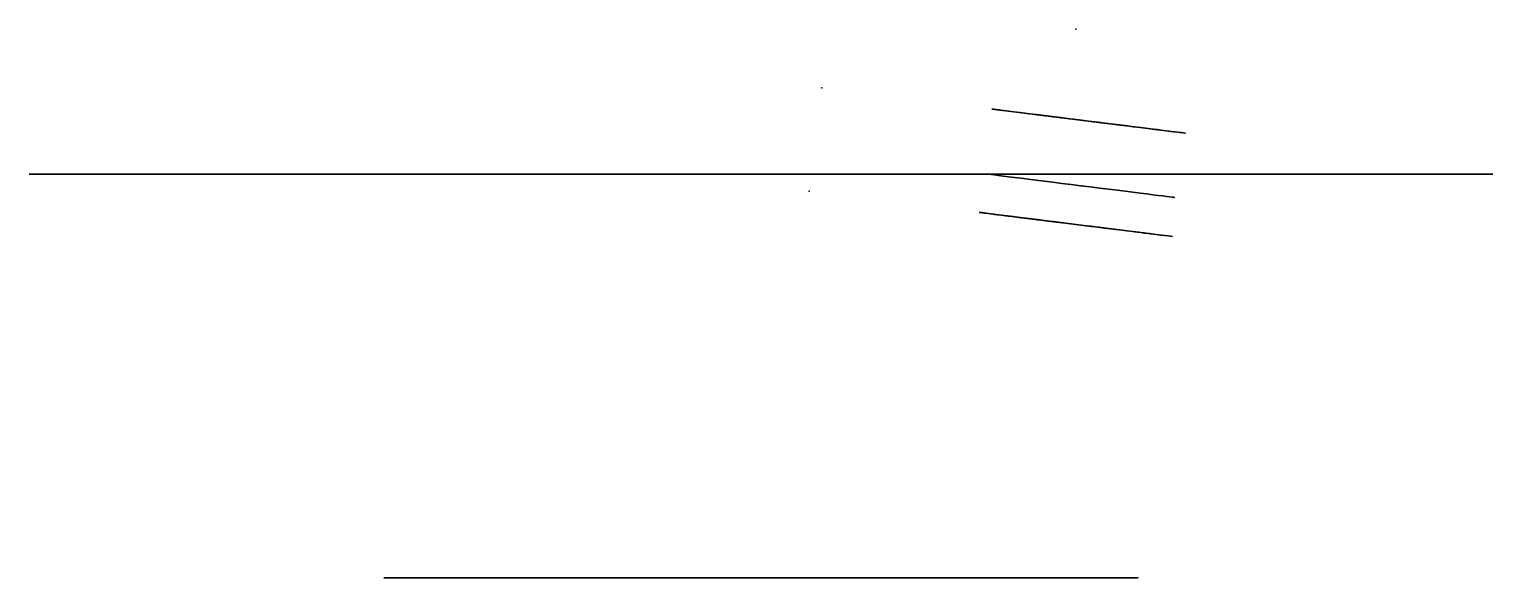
# Model space of a CAD drawing. Header units: centimetres. Extents: x -5.6 to 5.6, y 0 to 4.2.
import ezdxf

# ---------------------------------------------------------------- set-up
doc = ezdxf.new("R2010")
doc.units = ezdxf.units.CM
doc.header["$MEASUREMENT"] = 0
for name, color, linetype in [('Barlow_holder_with_pink_laser v9_Sketch1', 7, 'Continuous'), ('Barlow_holder_with_pink_laser v9_Sketch10', 7, 'Continuous'), ('Barlow_holder_with_pink_laser v9_Sketch11', 7, 'Continuous'), ('Barlow_holder_with_pink_laser v9_Sketch12', 7, 'Continuous'), ('Barlow_holder_with_pink_laser v9_Sketch13', 7, 'Continuous'), ('Barlow_holder_with_pink_laser v9_Sketch14', 7, 'Continuous'), ('Barlow_holder_with_pink_laser v9_Sketch15', 7, 'Continuous'), ('Barlow_holder_with_pink_laser v9_Sketch16', 7, 'Continuous'), ('Barlow_holder_with_pink_laser v9_Sketch17', 7, 'Continuous'), ('Barlow_holder_with_pink_laser v9_Sketch18', 7, 'Continuous'), ('Barlow_holder_with_pink_laser v9_Sketch19', 7, 'Continuous'), ('Barlow_holder_with_pink_laser v9_Sketch2', 7, 'Continuous'), ('Barlow_holder_with_pink_laser v9_Sketch20', 7, 'Continuous'), ('Barlow_holder_with_pink_laser v9_Sketch21', 7, 'Continuous'), ('Barlow_holder_with_pink_laser v9_Sketch22', 7, 'Continuous'), ('Barlow_holder_with_pink_laser v9_Sketch23', 7, 'Continuous'), ('Barlow_holder_with_pink_laser v9_Sketch24', 7, 'Continuous'), ('Barlow_holder_with_pink_laser v9_Sketch3', 7, 'Continuous'), ('Barlow_holder_with_pink_laser v9_Sketch4', 7, 'Continuous'), ('Barlow_holder_with_pink_laser v9_Sketch5', 7, 'Continuous'), ('Barlow_holder_with_pink_laser v9_Sketch6', 7, 'Continuous'), ('Barlow_holder_with_pink_laser v9_Sketch7', 7, 'Continuous'), ('Barlow_holder_with_pink_laser v9_Sketch8', 7, 'Continuous'), ('Barlow_holder_with_pink_laser v9_Sketch9', 7, 'Continuous')]:
    doc.layers.add(name, color=color, linetype=linetype)

msp = doc.modelspace()

# ---------------------------------------------------------------- linework, layer by layer
at = {"layer": 'Barlow_holder_with_pink_laser v9_Sketch1', "extrusion": (0, 1, 0)}
for radius in [2.9, 1.27]:
    msp.add_circle((0, 0), radius, dxfattribs=at)
at = {"layer": 'Barlow_holder_with_pink_laser v9_Sketch1'}
msp.add_point((0, 0), dxfattribs=at)
at = {"layer": 'Barlow_holder_with_pink_laser v9_Sketch10'}
msp.add_point((0, 0), dxfattribs=at)
at = {"layer": 'Barlow_holder_with_pink_laser v9_Sketch11'}
msp.add_line((3.141, 2.624), (1.702, 2.804), dxfattribs=at)
at = {"layer": 'Barlow_holder_with_pink_laser v9_Sketch11', "extrusion": (0.123601, 0.992332, -6.12323e-17)}
for radius in [0.75, 0.3]:
    msp.add_circle((-2.067, 0, 2.993), radius, dxfattribs=at)
at = {"layer": 'Barlow_holder_with_pink_laser v9_Sketch11', "extrusion": (0.123601, 0.992332, -5.55112e-17)}
for start, end in [(293.5723, 66.4277), (66.4277, 293.5723)]:
    msp.add_arc((-2.067, 0, 2.993), 0.725, start, end, dxfattribs=at)
at = {"layer": 'Barlow_holder_with_pink_laser v9_Sketch11'}
msp.add_point((0.37, 2.97), dxfattribs=at)
at = {"layer": 'Barlow_holder_with_pink_laser v9_Sketch12'}
msp.add_point((2.421, 2.714), dxfattribs=at)
at = {"layer": 'Barlow_holder_with_pink_laser v9_Sketch13'}
msp.add_point((2.421, 4.214), dxfattribs=at)
at = {"layer": 'Barlow_holder_with_pink_laser v9_Sketch14', "extrusion": (0.123601, 0.992332, -6.12323e-17)}
for radius in [0.75, 0.3]:
    msp.add_circle((-2.067, 0, 2.993), radius, dxfattribs=at)
at = {"layer": 'Barlow_holder_with_pink_laser v9_Sketch14', "extrusion": (0.123601, 0.992332, -5.55112e-17)}
for radius, start, end in [(0.75, 293.3957, 66.6043), (0.725, 66.4277, 293.5723)]:
    msp.add_arc((-2.067, 0, 2.993), radius, start, end, dxfattribs=at)
at = {"layer": 'Barlow_holder_with_pink_laser v9_Sketch14', "extrusion": (0.123601, 0.992332, -6.12323e-17)}
for start_param, end_param in [(3.452609, 3.464161), (2.819025, 2.830576)]:
    msp.add_ellipse((0.065, 3.008), major_axis=(-2.172, 0.271), ratio=0.991881, start_param=start_param, end_param=end_param, dxfattribs=at)
at = {"layer": 'Barlow_holder_with_pink_laser v9_Sketch14'}
msp.add_point((0.37, 2.97), dxfattribs=at)
at = {"layer": 'Barlow_holder_with_pink_laser v9_Sketch15'}
msp.add_point((2.421, 4.214), dxfattribs=at)
at = {"layer": 'Barlow_holder_with_pink_laser v9_Sketch16'}
msp.add_point((0, 0), dxfattribs=at)
at = {"layer": 'Barlow_holder_with_pink_laser v9_Sketch17'}
for p, q in [((-2.31, 3.1, -0.957), (-2.679, 3.1, -1.11)), ((-2.679, 3.1, 1.11), (-2.31, 3.1, 0.957)), ((-1.11, 3.1, -2.679), (-0.957, 3.1, -2.31)), ((-0.957, 3.1, 2.31), (-1.11, 3.1, 2.679)), ((0.957, 3.1, -2.31), (1.11, 3.1, -2.679)), ((1.11, 3.1, 2.679), (0.957, 3.1, 2.31)), ((2.679, 3.1, -1.11), (2.31, 3.1, -0.957)), ((2.31, 3.1, 0.957), (2.679, 3.1, 1.11))]:
    msp.add_line(p, q, dxfattribs=at)
at = {"layer": 'Barlow_holder_with_pink_laser v9_Sketch17', "extrusion": (0, 1, 0)}
for radius in [2.9, 1.27]:
    msp.add_circle((0, 0, 3.1), radius, dxfattribs=at)
for radius, start, end in [(2.9, 337.5, 22.5), (2.5, 292.5, 337.5), (2.5, 22.5, 67.5), (2.9, 247.5, 292.5), (2.9, 67.5, 112.5), (2.5, 202.5, 247.5), (2.5, 112.5, 157.5), (2.9, 193.2101, 202.5), (2.9, 157.5, 166.7899)]:
    msp.add_arc((0, 0, 3.1), radius, start, end, dxfattribs=at)
msp.add_ellipse((2.469, 3.1), major_axis=(0.756, 0), ratio=0.992332, start_param=1.083543, end_param=5.199642, dxfattribs=at)
at = {"layer": 'Barlow_holder_with_pink_laser v9_Sketch17'}
msp.add_point((0, 3.1), dxfattribs=at)
at = {"layer": 'Barlow_holder_with_pink_laser v9_Sketch18'}
for p, q in [((-2.31, 3.1, -0.957), (-2.679, 3.1, -1.11)), ((-1.11, 3.1, -2.679), (-0.957, 3.1, -2.31)), ((0.957, 3.1, -2.31), (1.11, 3.1, -2.679)), ((1.11, 3.1, 2.679), (0.957, 3.1, 2.31)), ((2.679, 3.1, -1.11), (2.31, 3.1, -0.957)), ((2.31, 3.1, 0.957), (2.679, 3.1, 1.11))]:
    msp.add_line(p, q, dxfattribs=at)
at = {"layer": 'Barlow_holder_with_pink_laser v9_Sketch18', "extrusion": (0, 1, 0)}
for radius in [2.9, 1.27]:
    msp.add_circle((0, 0, 3.1), radius, dxfattribs=at)
for radius, start, end in [(2.9, 337.5, 112.5), (2.5, 292.5, 337.5), (2.9, 247.5, 292.5), (2.5, 202.5, 247.5), (2.5, 112.5, 157.5), (2.9, 193.2101, 202.5), (2.9, 157.5, 166.7899)]:
    msp.add_arc((0, 0, 3.1), radius, start, end, dxfattribs=at)
msp.add_ellipse((2.469, 3.1), major_axis=(0.756, 0), ratio=0.992332, start_param=1.083543, end_param=5.199642, dxfattribs=at)
at = {"layer": 'Barlow_holder_with_pink_laser v9_Sketch18'}
msp.add_point((0, 3.1), dxfattribs=at)
at = {"layer": 'Barlow_holder_with_pink_laser v9_Sketch19'}
for p, q in [((0.957, 3.1, -2.31), (1.11, 3.1, -2.679)), ((1.11, 3.1, 2.679), (0.957, 3.1, 2.31)), ((2.679, 3.1, -1.11), (2.31, 3.1, -0.957)), ((2.31, 3.1, 0.957), (2.679, 3.1, 1.11))]:
    msp.add_line(p, q, dxfattribs=at)
at = {"layer": 'Barlow_holder_with_pink_laser v9_Sketch19', "extrusion": (0, 1, 0)}
for radius in [2.9, 1.27]:
    msp.add_circle((0, 0, 3.1), radius, dxfattribs=at)
for radius, start, end in [(2.9, 247.5, 112.5), (2.5, 202.5, 247.5), (2.5, 112.5, 157.5), (2.9, 193.2101, 202.5), (2.9, 157.5, 166.7899)]:
    msp.add_arc((0, 0, 3.1), radius, start, end, dxfattribs=at)
msp.add_ellipse((2.469, 3.1), major_axis=(0.756, 0), ratio=0.992332, start_param=1.083543, end_param=5.199642, dxfattribs=at)
at = {"layer": 'Barlow_holder_with_pink_laser v9_Sketch19'}
msp.add_point((0, 3.1), dxfattribs=at)
at = {"layer": 'Barlow_holder_with_pink_laser v9_Sketch2'}
for q in [(2.679, 0, 1.11), (2.9, 0), (1.11, 0, 2.679), (2.9, 0)]:
    msp.add_line((0, 0), q, dxfattribs=at)
at = {"layer": 'Barlow_holder_with_pink_laser v9_Sketch2', "extrusion": (0, -1, 0)}
for radius in [2.9, 2.5, 1.27]:
    msp.add_circle((0, 0), radius, dxfattribs=at)
at = {"layer": 'Barlow_holder_with_pink_laser v9_Sketch2'}
msp.add_point((0, 0), dxfattribs=at)
at = {"layer": 'Barlow_holder_with_pink_laser v9_Sketch20'}
for p, q in [((1.11, 3.1, 2.679), (0.957, 3.1, 2.31)), ((2.31, 3.1, 0.957), (2.679, 3.1, 1.11))]:
    msp.add_line(p, q, dxfattribs=at)
at = {"layer": 'Barlow_holder_with_pink_laser v9_Sketch20', "extrusion": (0, 1, 0)}
for radius in [2.9, 1.27]:
    msp.add_circle((0, 0, 3.1), radius, dxfattribs=at)
for radius, start, end in [(2.9, 193.2101, 112.5), (2.5, 112.5, 157.5), (2.9, 157.5, 166.7899)]:
    msp.add_arc((0, 0, 3.1), radius, start, end, dxfattribs=at)
msp.add_ellipse((2.469, 3.1), major_axis=(0.756, 0), ratio=0.992332, start_param=1.083543, end_param=5.199642, dxfattribs=at)
at = {"layer": 'Barlow_holder_with_pink_laser v9_Sketch20'}
msp.add_point((0, 3.1), dxfattribs=at)
at = {"layer": 'Barlow_holder_with_pink_laser v9_Sketch21', "extrusion": (0, 1, 0)}
for centre, radius in [((0, 0, 3.1), 1.27), ((-2.469, 0, 3.1), 1.2)]:
    msp.add_circle(centre, radius, dxfattribs=at)
msp.add_arc((0, 0, 3.1), 2.9, 193.2101, 166.7899, dxfattribs=at)
msp.add_ellipse((2.469, 3.1), major_axis=(0.756, 0), ratio=0.992332, start_param=1.083543, end_param=5.199642, dxfattribs=at)
at = {"layer": 'Barlow_holder_with_pink_laser v9_Sketch21'}
msp.add_point((0, 3.1), dxfattribs=at)
at = {"layer": 'Barlow_holder_with_pink_laser v9_Sketch22', "extrusion": (0.123601, 0.992332, -6.12323e-17)}
for radius in [0.75, 0.3]:
    msp.add_circle((-2.067, 0, 3.793), radius, dxfattribs=at)
at = {"layer": 'Barlow_holder_with_pink_laser v9_Sketch22'}
msp.add_point((0.469, 3.763), dxfattribs=at)
at = {"layer": 'Barlow_holder_with_pink_laser v9_Sketch23', "extrusion": (0, 1, 0)}
for radius in [5.628, 2.9, 1.27]:
    msp.add_circle((0, 0, 3.1), radius, dxfattribs=at)
msp.add_arc((0, 0, 3.1), 2.9, 204.1602, 155.8398, dxfattribs=at)
at = {"layer": 'Barlow_holder_with_pink_laser v9_Sketch23'}
msp.add_point((0, 3.1), dxfattribs=at)
at = {"layer": 'Barlow_holder_with_pink_laser v9_Sketch24', "extrusion": (0, 1, 0)}
for radius in [2.9, 1.27, 1.27]:
    msp.add_circle((0, 0, 3.1), radius, dxfattribs=at)
msp.add_arc((0, 0, 3.1), 2.9, 193.2101, 166.7899, dxfattribs=at)
at = {"layer": 'Barlow_holder_with_pink_laser v9_Sketch24'}
msp.add_point((0, 3.1), dxfattribs=at)
at = {"layer": 'Barlow_holder_with_pink_laser v9_Sketch3'}
for p, q in [((0, 0), (2.679, 0, -1.11)), ((0, 0), (2.9, 0)), ((0, 0), (1.11, 0, -2.679)), ((0, 0), (2.9, 0)), ((0.957, 0, 2.31), (1.11, 0, 2.679)), ((2.679, 0, 1.11), (2.31, 0, 0.957))]:
    msp.add_line(p, q, dxfattribs=at)
at = {"layer": 'Barlow_holder_with_pink_laser v9_Sketch3', "extrusion": (0, -1, 0)}
for radius in [2.5, 1.27]:
    msp.add_circle((0, 0), radius, dxfattribs=at)
for radius, start, end in [(2.9, 67.5, 22.5), (2.5, 22.5, 67.5)]:
    msp.add_arc((0, 0), radius, start, end, dxfattribs=at)
at = {"layer": 'Barlow_holder_with_pink_laser v9_Sketch3'}
msp.add_point((0, 0), dxfattribs=at)
at = {"layer": 'Barlow_holder_with_pink_laser v9_Sketch4'}
for p, q in [((0, 0), (-2.679, 0, -1.11)), ((0, 0), (-1.11, 0, -2.679)), ((0, 0), (2.9, 0)), ((0, 0), (2.9, 0)), ((0.957, 0, 2.31), (1.11, 0, 2.679)), ((1.11, 0, -2.679), (0.957, 0, -2.31)), ((2.31, 0, -0.957), (2.679, 0, -1.11)), ((2.679, 0, 1.11), (2.31, 0, 0.957))]:
    msp.add_line(p, q, dxfattribs=at)
at = {"layer": 'Barlow_holder_with_pink_laser v9_Sketch4', "extrusion": (0, -1, 0)}
for radius in [2.5, 1.27]:
    msp.add_circle((0, 0), radius, dxfattribs=at)
for radius, start, end in [(2.9, 67.5, 292.5), (2.5, 22.5, 67.5), (2.5, 292.5, 337.5), (2.9, 337.5, 22.5)]:
    msp.add_arc((0, 0), radius, start, end, dxfattribs=at)
at = {"layer": 'Barlow_holder_with_pink_laser v9_Sketch4'}
msp.add_point((0, 0), dxfattribs=at)
at = {"layer": 'Barlow_holder_with_pink_laser v9_Sketch5'}
for p, q in [((-2.679, 0, -1.11), (-2.31, 0, -0.957)), ((0, 0), (-2.679, 0, 1.11)), ((-0.957, 0, -2.31), (-1.11, 0, -2.679)), ((0, 0), (-1.11, 0, 2.679)), ((0, 0), (2.9, 0)), ((0, 0), (2.9, 0)), ((1.11, 0, -2.679), (0.957, 0, -2.31)), ((0.957, 0, 2.31), (1.11, 0, 2.679)), ((2.31, 0, -0.957), (2.679, 0, -1.11)), ((2.679, 0, 1.11), (2.31, 0, 0.957))]:
    msp.add_line(p, q, dxfattribs=at)
at = {"layer": 'Barlow_holder_with_pink_laser v9_Sketch5', "extrusion": (0, -1, 0)}
for radius in [2.5, 1.27]:
    msp.add_circle((0, 0), radius, dxfattribs=at)
for radius, start, end in [(2.9, 67.5, 202.5), (2.5, 202.5, 247.5), (2.9, 247.5, 292.5), (2.5, 292.5, 337.5), (2.5, 22.5, 67.5), (2.9, 337.5, 22.5)]:
    msp.add_arc((0, 0), radius, start, end, dxfattribs=at)
at = {"layer": 'Barlow_holder_with_pink_laser v9_Sketch5'}
msp.add_point((0, 0), dxfattribs=at)
at = {"layer": 'Barlow_holder_with_pink_laser v9_Sketch6'}
msp.add_point((0, 3.1), dxfattribs=at)
at = {"layer": 'Barlow_holder_with_pink_laser v9_Sketch7'}
msp.add_point((0, 0), dxfattribs=at)
at = {"layer": 'Barlow_holder_with_pink_laser v9_Sketch8', "extrusion": (-0.123601, -0.992332, 6.12323e-17)}
msp.add_circle((2.067, 0, -3.293), 0.725, dxfattribs=at)
at = {"layer": 'Barlow_holder_with_pink_laser v9_Sketch8'}
for p in [(2.469, 3.01), (3.178, 2.922)]:
    msp.add_point(p, dxfattribs=at)
at = {"layer": 'Barlow_holder_with_pink_laser v9_Sketch9'}
msp.add_line((1.801, 3.598), (2.52, 3.508), dxfattribs=at)
at = {"layer": 'Barlow_holder_with_pink_laser v9_Sketch9', "extrusion": (0.123601, 0.992332, -6.12323e-17)}
for radius in [0.725, 0.3]:
    msp.add_circle((-2.067, 0, 3.793), radius, dxfattribs=at)
at = {"layer": 'Barlow_holder_with_pink_laser v9_Sketch9'}
for p in [(0.469, 3.763), (1.801, 3.598)]:
    msp.add_point(p, dxfattribs=at)

doc.saveas('drawing.dxf')
